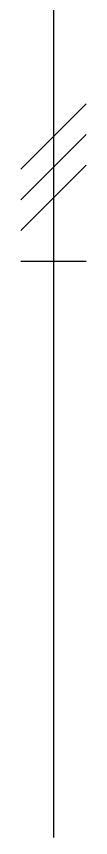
# Model space of a CAD drawing. Header units: millimetres. Extents: x -168200 to 504600, y -244718 to -125918.
# Drawn here: x -72175 to -71775, y -195293 to -190254 of the extents above; entities that cross this region are included whole.
import ezdxf

# ---------------------------------------------------------------- set-up
doc = ezdxf.new("R2010")
doc.units = ezdxf.units.MM
doc.layers.add('S', color=4, linetype='Continuous')
doc.layers.add('TIT', color=2, linetype='Continuous')

msp = doc.modelspace()

# ---------------------------------------------------------------- linework, layer by layer
at = {"layer": 'S'}
msp.add_line((-71975, -187442.7), (-71975, -195292.7), dxfattribs=at)
at = {"layer": 'TIT', "color": 6}
for p, q in [((-72175, -191190.6), (-71775, -190790.6)), ((-72175, -191379.2), (-71775, -190979.2)), ((-72175, -191567.7), (-71775, -191167.7)), ((-72175, -191756.3), (-71775, -191756.3))]:
    msp.add_line(p, q, dxfattribs=at)

doc.saveas('drawing.dxf')
